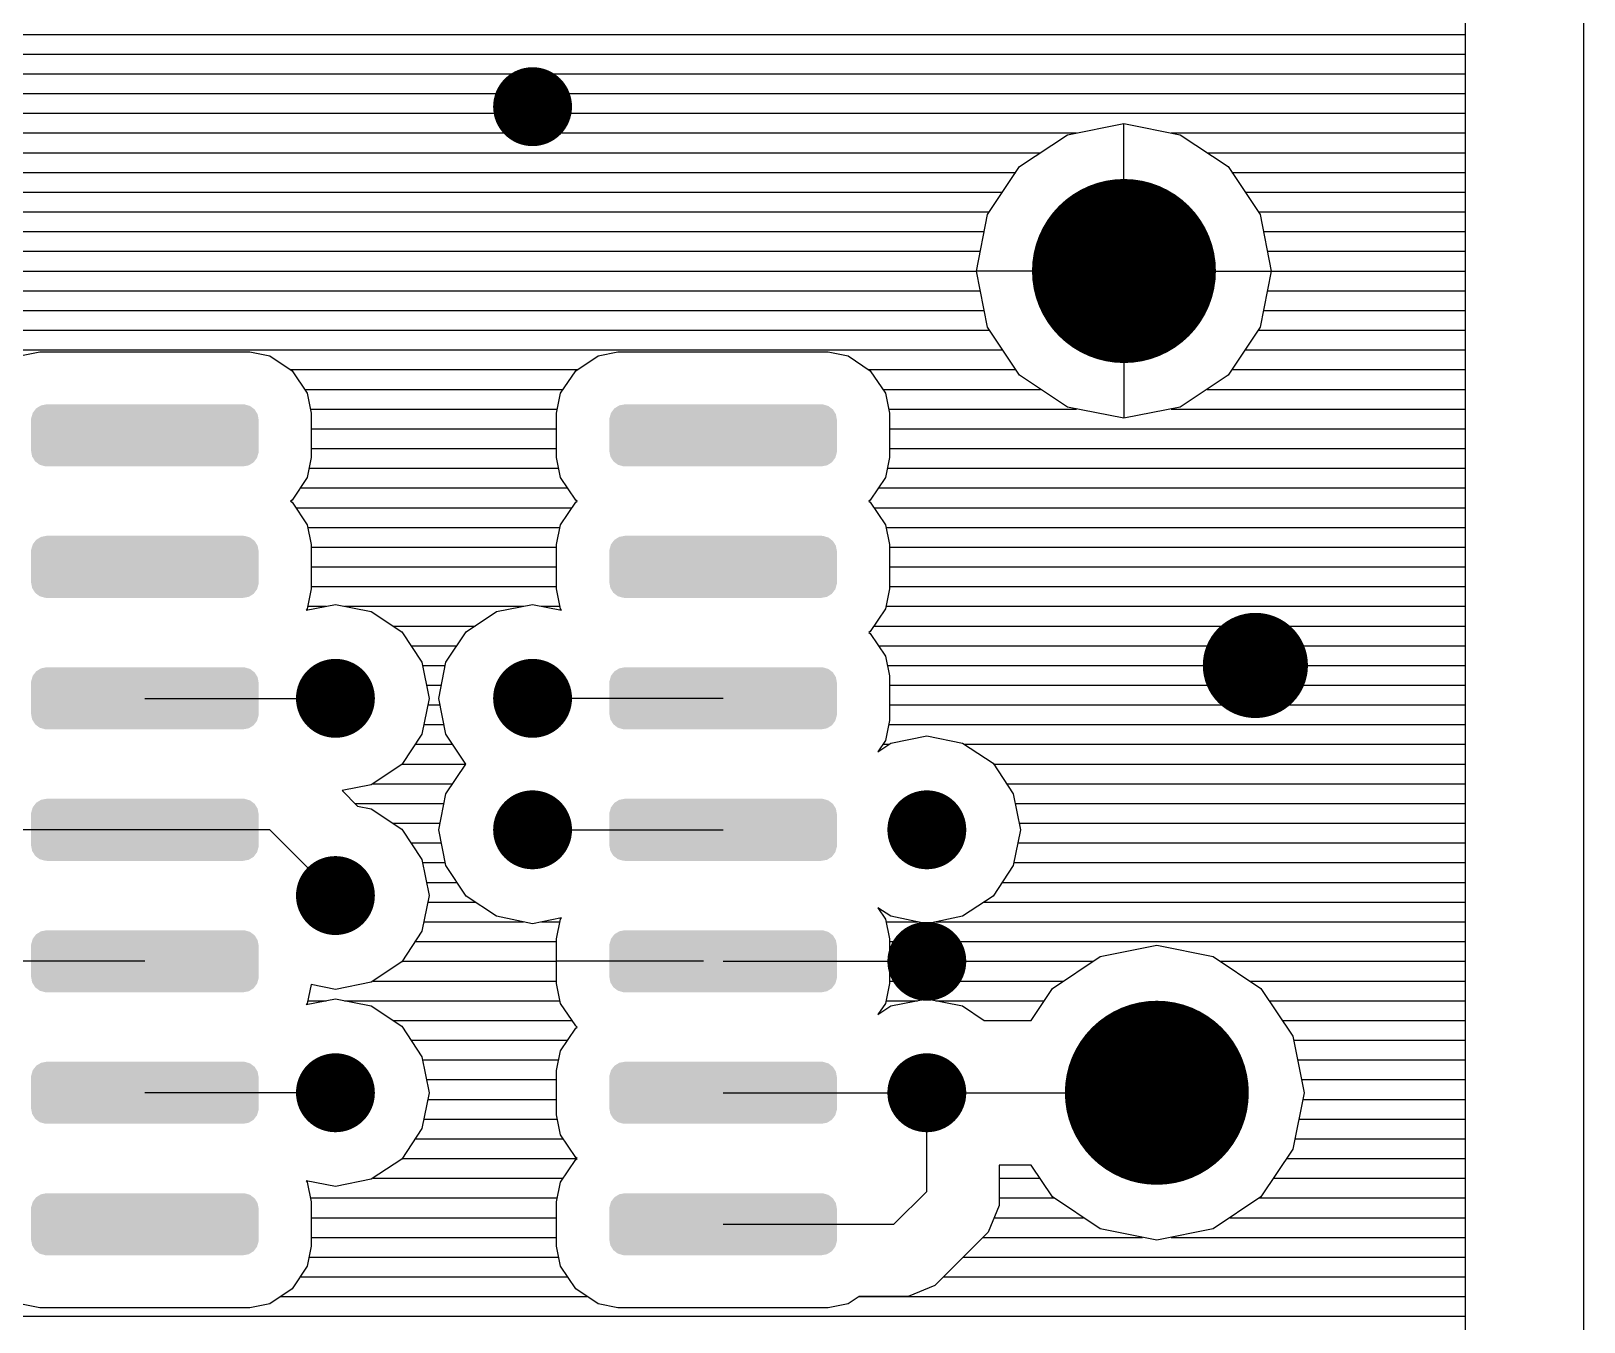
# Model space of a CAD drawing. Extents: x 295 to 953, y 10 to 290.
# Drawn here: x 807.75 to 846.77, y 143.37 to 175.79 of the extents above; entities that cross this region are included whole.
import ezdxf

# ---------------------------------------------------------------- set-up
doc = ezdxf.new("R2010")
doc.units = 0
doc.header["$LTSCALE"] = 5
doc.header["$MEASUREMENT"] = 0
doc.layers.get('0').update_dxf_attribs({"linetype": 'CONTINUOUS', "lineweight": 25})

msp = doc.modelspace()

# ---------------------------------------------------------------- linework, layer by layer
for p, q in [((846.771, 109.501), (846.771, 220.118)), ((843.799, 110.736), (843.799, 218.89)), ((787.797, 175.706), (843.799, 175.706)), ((787.936, 175.211), (843.799, 175.211)), ((788.035, 174.716), (843.799, 174.716)), ((787.936, 174.221), (843.799, 174.221)), ((787.797, 173.725), (843.799, 173.725)), ((833.794, 173.184), (835.214, 173.468)), ((835.214, 170.932), (835.214, 173.468)), ((835.214, 173.468), (836.627, 173.184)), ((787.467, 173.23), (834.025, 173.23)), ((832.592, 172.385), (833.794, 173.184)), ((836.396, 173.23), (843.799, 173.23)), ((836.627, 173.184), (837.829, 172.385)), ((786.873, 172.735), (833.12, 172.735)), ((837.301, 172.735), (843.799, 172.735)), ((750.907, 172.239), (832.5, 172.239)), ((831.786, 171.183), (832.592, 172.385)), ((837.829, 172.385), (838.635, 171.183)), ((837.921, 172.239), (843.799, 172.239)), ((751.402, 171.744), (832.163, 171.744)), ((838.258, 171.744), (843.799, 171.744)), ((751.68, 171.249), (831.833, 171.249)), ((831.509, 169.763), (831.786, 171.183)), ((838.588, 171.249), (843.799, 171.249)), ((838.635, 171.183), (838.912, 169.763)), ((751.805, 170.753), (831.707, 170.753)), ((838.714, 170.753), (843.799, 170.753)), ((751.805, 170.258), (831.608, 170.258)), ((838.813, 170.258), (843.799, 170.258)), ((751.805, 169.763), (831.509, 169.763)), ((834.038, 169.763), (831.509, 169.763)), ((831.786, 168.35), (831.509, 169.763)), ((836.383, 169.763), (838.912, 169.763)), ((838.912, 169.763), (838.635, 168.35)), ((838.912, 169.763), (843.799, 169.763)), ((751.805, 169.268), (831.608, 169.268)), ((838.813, 169.268), (843.799, 169.268)), ((787.87, 168.772), (831.707, 168.772)), ((835.214, 168.594), (835.214, 166.065)), ((838.714, 168.772), (843.799, 168.772)), ((802.273, 168.277), (831.833, 168.277)), ((832.592, 167.148), (831.786, 168.35)), ((838.635, 168.35), (837.829, 167.148)), ((838.588, 168.277), (843.799, 168.277)), ((802.828, 167.782), (832.163, 167.782)), ((838.258, 167.782), (843.799, 167.782)), ((807.47, 167.636), (807.972, 167.735)), ((807.972, 167.735), (813.249, 167.735)), ((813.249, 167.735), (813.751, 167.636)), ((813.751, 167.636), (814.312, 167.26)), ((821.438, 167.26), (821.999, 167.636)), ((821.999, 167.636), (822.501, 167.735)), ((822.501, 167.735), (827.778, 167.735)), ((827.778, 167.735), (828.28, 167.636)), ((828.28, 167.636), (828.841, 167.26)), ((814.272, 167.286), (821.477, 167.286)), ((814.312, 167.26), (814.695, 166.692)), ((821.055, 166.692), (821.438, 167.26)), ((828.801, 167.286), (832.5, 167.286)), ((828.841, 167.26), (829.224, 166.692)), ((833.794, 166.342), (832.592, 167.148)), ((837.829, 167.148), (836.627, 166.342)), ((837.921, 167.286), (843.799, 167.286)), ((814.629, 166.791), (821.121, 166.791)), ((814.695, 166.692), (814.794, 166.197)), ((820.956, 166.197), (821.055, 166.692)), ((829.158, 166.791), (833.12, 166.791)), ((829.224, 166.692), (829.323, 166.197)), ((837.301, 166.791), (843.799, 166.791)), ((814.774, 166.296), (820.976, 166.296)), ((829.303, 166.296), (834.025, 166.296)), ((835.214, 166.065), (833.794, 166.342)), ((836.627, 166.342), (835.214, 166.065)), ((836.396, 166.296), (843.799, 166.296)), ((814.794, 166.197), (814.794, 165.081)), ((820.956, 165.081), (820.956, 166.197)), ((829.323, 166.197), (829.323, 165.081)), ((814.794, 165.8), (820.956, 165.8)), ((829.323, 165.8), (843.799, 165.8)), ((814.794, 165.081), (814.695, 164.579)), ((814.794, 165.305), (820.956, 165.305)), ((821.055, 164.579), (820.956, 165.081)), ((829.323, 165.081), (829.224, 164.579)), ((829.323, 165.305), (843.799, 165.305)), ((814.741, 164.81), (821.009, 164.81)), ((829.27, 164.81), (843.799, 164.81)), ((814.695, 164.579), (814.312, 164.011)), ((814.517, 164.315), (821.233, 164.315)), ((821.438, 164.011), (821.055, 164.579)), ((829.224, 164.579), (828.841, 164.011)), ((829.046, 164.315), (843.799, 164.315)), ((814.312, 164.011), (814.272, 163.984)), ((814.272, 163.984), (814.312, 163.958)), ((814.312, 163.958), (814.695, 163.39)), ((821.055, 163.39), (821.438, 163.958)), ((821.477, 163.984), (821.438, 164.011)), ((821.438, 163.958), (821.477, 163.984)), ((828.841, 164.011), (828.801, 163.984)), ((828.801, 163.984), (828.841, 163.958)), ((828.841, 163.958), (829.224, 163.39)), ((814.405, 163.819), (821.345, 163.819)), ((828.933, 163.819), (843.799, 163.819)), ((814.695, 163.39), (814.794, 162.895)), ((814.708, 163.324), (821.042, 163.324)), ((820.956, 162.895), (821.055, 163.39)), ((829.224, 163.39), (829.323, 162.895)), ((829.237, 163.324), (843.799, 163.324)), ((814.794, 162.895), (814.794, 161.779)), ((814.794, 162.829), (820.956, 162.829)), ((820.956, 161.779), (820.956, 162.895)), ((829.323, 162.895), (829.323, 161.779)), ((829.323, 162.829), (843.799, 162.829)), ((814.794, 162.333), (820.956, 162.333)), ((829.323, 162.333), (843.799, 162.333)), ((814.794, 161.779), (814.695, 161.277)), ((814.794, 161.838), (820.956, 161.838)), ((821.055, 161.277), (820.956, 161.779)), ((829.323, 161.779), (829.224, 161.277)), ((829.323, 161.838), (843.799, 161.838)), ((814.669, 161.244), (815.402, 161.389)), ((814.695, 161.277), (814.669, 161.244)), ((814.708, 161.343), (815.171, 161.343)), ((815.402, 161.389), (816.3, 161.211)), ((815.626, 161.343), (820.124, 161.343)), ((816.3, 161.211), (817.066, 160.702)), ((818.684, 160.702), (819.45, 161.211)), ((819.45, 161.211), (820.355, 161.389)), ((820.355, 161.389), (821.081, 161.244)), ((820.579, 161.343), (821.042, 161.343)), ((821.081, 161.244), (821.055, 161.277)), ((829.224, 161.277), (828.841, 160.709)), ((829.237, 161.343), (843.799, 161.343)), ((816.841, 160.847), (818.909, 160.847)), ((828.933, 160.847), (843.799, 160.847)), ((817.066, 160.702), (817.574, 159.936)), ((818.175, 159.936), (818.684, 160.702)), ((828.841, 160.709), (828.801, 160.682)), ((828.801, 160.682), (828.841, 160.656)), ((828.841, 160.656), (829.224, 160.088)), ((817.297, 160.352), (818.453, 160.352)), ((829.046, 160.352), (843.799, 160.352)), ((829.224, 160.088), (829.323, 159.593)), ((817.574, 159.936), (817.753, 159.031)), ((817.588, 159.857), (818.162, 159.857)), ((817.997, 159.031), (818.175, 159.936)), ((829.27, 159.857), (843.799, 159.857)), ((829.323, 159.593), (829.323, 158.477)), ((817.687, 159.362), (818.063, 159.362)), ((829.323, 159.362), (843.799, 159.362)), ((810.614, 159.031), (815.402, 159.031)), ((817.753, 159.031), (817.574, 158.133)), ((817.72, 158.866), (818.03, 158.866)), ((818.175, 158.133), (817.997, 159.031)), ((825.143, 159.031), (820.355, 159.031)), ((829.323, 158.866), (843.799, 158.866)), ((829.323, 158.477), (829.224, 157.975)), ((817.574, 158.133), (817.066, 157.367)), ((817.621, 158.371), (818.129, 158.371)), ((818.677, 157.38), (818.175, 158.133)), ((829.303, 158.371), (843.799, 158.371)), ((829.356, 157.909), (830.261, 158.087)), ((830.261, 158.087), (831.159, 157.909)), ((817.409, 157.876), (818.341, 157.876)), ((829.224, 157.975), (829.032, 157.691)), ((829.032, 157.691), (829.356, 157.909)), ((829.158, 157.876), (829.31, 157.876)), ((831.159, 157.909), (831.925, 157.4)), ((831.205, 157.876), (843.799, 157.876)), ((817.066, 157.367), (816.3, 156.859)), ((817.073, 157.38), (818.677, 157.38)), ((818.175, 156.634), (818.677, 157.38)), ((831.925, 157.4), (832.433, 156.634)), ((831.932, 157.38), (843.799, 157.38)), ((816.3, 156.859), (815.567, 156.713)), ((816.346, 156.885), (818.341, 156.885)), ((832.268, 156.885), (843.799, 156.885)), ((815.567, 156.713), (815.957, 156.324)), ((817.997, 155.729), (818.175, 156.634)), ((832.433, 156.634), (832.612, 155.729)), ((815.89, 156.39), (818.129, 156.39)), ((815.957, 156.324), (816.3, 156.258)), ((816.3, 156.258), (817.066, 155.749)), ((832.48, 156.39), (843.799, 156.39)), ((810.614, 155.729), (805.496, 155.729)), ((813.751, 155.729), (810.614, 155.729)), ((815.402, 154.078), (813.751, 155.729)), ((816.841, 155.894), (818.03, 155.894)), ((817.066, 155.749), (817.574, 154.983)), ((818.175, 154.831), (817.997, 155.729)), ((820.355, 155.729), (825.143, 155.729)), ((832.612, 155.729), (832.433, 154.831)), ((832.579, 155.894), (843.799, 155.894)), ((817.297, 155.399), (818.063, 155.399)), ((832.546, 155.399), (843.799, 155.399)), ((817.574, 154.983), (817.753, 154.078)), ((817.588, 154.904), (818.162, 154.904)), ((832.447, 154.904), (843.799, 154.904)), ((818.684, 154.065), (818.175, 154.831)), ((832.433, 154.831), (831.925, 154.065)), ((817.687, 154.409), (818.453, 154.409)), ((832.156, 154.409), (843.799, 154.409)), ((817.753, 154.078), (817.574, 153.18)), ((817.72, 153.913), (818.909, 153.913)), ((819.45, 153.557), (818.684, 154.065)), ((829.356, 153.557), (829.032, 153.768)), ((829.032, 153.768), (829.224, 153.484)), ((831.925, 154.065), (831.159, 153.557)), ((831.7, 153.913), (843.799, 153.913)), ((817.621, 153.418), (820.124, 153.418)), ((820.355, 153.372), (819.45, 153.557)), ((821.081, 153.517), (820.355, 153.372)), ((820.579, 153.418), (821.042, 153.418)), ((820.956, 152.989), (821.055, 153.484)), ((821.055, 153.484), (821.081, 153.517)), ((829.224, 153.484), (829.323, 152.989)), ((829.237, 153.418), (830.03, 153.418)), ((830.261, 153.372), (829.356, 153.557)), ((831.159, 153.557), (830.261, 153.372)), ((830.485, 153.418), (843.799, 153.418)), ((817.574, 153.18), (817.066, 152.414)), ((820.956, 151.873), (820.956, 152.989)), ((829.323, 152.989), (829.323, 151.873)), ((817.409, 152.923), (820.956, 152.923)), ((829.323, 152.923), (843.799, 152.923)), ((834.619, 152.546), (836.039, 152.83)), ((836.039, 152.83), (837.453, 152.546)), ((810.614, 152.427), (805.496, 152.427)), ((817.066, 152.414), (816.3, 151.906)), ((817.073, 152.427), (820.956, 152.427)), ((824.647, 152.427), (820.956, 152.427)), ((825.143, 152.427), (830.261, 152.427)), ((825.638, 152.427), (829.323, 152.427)), ((829.323, 152.427), (834.441, 152.427)), ((833.417, 151.747), (834.619, 152.546)), ((837.453, 152.546), (838.654, 151.747)), ((837.631, 152.427), (843.799, 152.427)), ((814.788, 151.846), (814.695, 151.371)), ((815.402, 151.721), (814.788, 151.846)), ((816.3, 151.906), (815.402, 151.721)), ((816.346, 151.932), (820.956, 151.932)), ((821.055, 151.371), (820.956, 151.873)), ((829.323, 151.873), (829.224, 151.371)), ((829.323, 151.932), (833.701, 151.932)), ((838.37, 151.932), (843.799, 151.932)), ((814.669, 151.338), (815.402, 151.483)), ((814.708, 151.437), (815.171, 151.437)), ((815.402, 151.483), (816.3, 151.305)), ((815.626, 151.437), (821.042, 151.437)), ((829.237, 151.437), (830.03, 151.437)), ((829.356, 151.305), (830.261, 151.483)), ((830.261, 151.483), (831.159, 151.305)), ((830.485, 151.437), (833.213, 151.437)), ((832.883, 150.941), (833.417, 151.747)), ((838.654, 151.747), (839.46, 150.545)), ((838.859, 151.437), (843.799, 151.437)), ((814.695, 151.371), (814.669, 151.338)), ((816.3, 151.305), (817.066, 150.796)), ((821.438, 150.803), (821.055, 151.371)), ((829.224, 151.371), (829.032, 151.087)), ((829.032, 151.087), (829.356, 151.305)), ((831.159, 151.305), (831.7, 150.941)), ((816.841, 150.941), (821.345, 150.941)), ((817.066, 150.796), (817.574, 150.03)), ((821.055, 150.182), (821.438, 150.75)), ((821.477, 150.776), (821.438, 150.803)), ((821.438, 150.75), (821.477, 150.776)), ((831.7, 150.941), (832.883, 150.941)), ((839.189, 150.941), (843.799, 150.941)), ((817.297, 150.446), (821.233, 150.446)), ((839.46, 150.545), (839.738, 149.125)), ((839.473, 150.446), (843.799, 150.446)), ((817.574, 150.03), (817.753, 149.125)), ((817.588, 149.951), (821.009, 149.951)), ((820.956, 149.687), (821.055, 150.182)), ((839.572, 149.951), (843.799, 149.951)), ((817.687, 149.456), (820.956, 149.456)), ((820.956, 148.571), (820.956, 149.687)), ((839.671, 149.456), (843.799, 149.456)), ((815.402, 149.125), (810.614, 149.125)), ((817.753, 149.125), (817.574, 148.227)), ((825.143, 149.125), (830.261, 149.125)), ((830.261, 149.125), (836.039, 149.125)), ((830.261, 146.649), (830.261, 149.125)), ((839.738, 149.125), (839.46, 147.712)), ((817.72, 148.96), (820.956, 148.96)), ((839.705, 148.96), (843.799, 148.96)), ((817.621, 148.465), (820.976, 148.465)), ((821.055, 148.069), (820.956, 148.571)), ((839.605, 148.465), (843.799, 148.465)), ((817.574, 148.227), (817.066, 147.461)), ((817.409, 147.97), (821.121, 147.97)), ((821.438, 147.501), (821.055, 148.069)), ((839.506, 147.97), (843.799, 147.97)), ((821.477, 147.474), (821.438, 147.501)), ((839.46, 147.712), (838.654, 146.51)), ((817.066, 147.461), (816.3, 146.953)), ((817.073, 147.474), (821.477, 147.474)), ((821.055, 146.88), (821.438, 147.448)), ((821.438, 147.448), (821.477, 147.474)), ((832.883, 147.309), (832.077, 147.309)), ((832.077, 147.309), (832.077, 147.012)), ((833.417, 146.51), (832.883, 147.309)), ((839.302, 147.474), (843.799, 147.474)), ((815.402, 146.768), (814.669, 146.913)), ((814.669, 146.913), (814.695, 146.88)), ((814.695, 146.88), (814.794, 146.385)), ((816.3, 146.953), (815.402, 146.768)), ((816.346, 146.979), (821.121, 146.979)), ((820.956, 146.385), (821.055, 146.88)), ((832.077, 147.012), (832.077, 146.292)), ((832.077, 146.979), (833.101, 146.979)), ((838.971, 146.979), (843.799, 146.979)), ((814.774, 146.484), (820.976, 146.484)), ((814.794, 146.385), (814.794, 145.269)), ((820.956, 145.269), (820.956, 146.385)), ((829.435, 145.823), (830.261, 146.649)), ((832.077, 146.484), (833.451, 146.484)), ((834.619, 145.704), (833.417, 146.51)), ((838.654, 146.51), (837.453, 145.704)), ((838.621, 146.484), (843.799, 146.484)), ((814.794, 145.988), (820.956, 145.988)), ((832.077, 146.292), (831.8, 145.625)), ((831.951, 145.988), (834.19, 145.988)), ((837.882, 145.988), (843.799, 145.988)), ((825.143, 145.823), (829.435, 145.823)), ((831.8, 145.625), (830.459, 144.285)), ((836.039, 145.427), (834.619, 145.704)), ((837.453, 145.704), (836.039, 145.427)), ((814.794, 145.269), (814.695, 144.767)), ((814.794, 145.493), (820.956, 145.493)), ((821.055, 144.767), (820.956, 145.269)), ((831.667, 145.493), (835.676, 145.493)), ((836.396, 145.493), (843.799, 145.493)), ((814.695, 144.767), (814.312, 144.199)), ((814.741, 144.998), (821.009, 144.998)), ((821.438, 144.199), (821.055, 144.767)), ((831.172, 144.998), (843.799, 144.998)), ((814.517, 144.503), (821.233, 144.503)), ((830.677, 144.503), (843.799, 144.503)), ((814.312, 144.199), (813.751, 143.822)), ((814.028, 144.007), (821.722, 144.007)), ((821.999, 143.822), (821.438, 144.199)), ((828.557, 144.007), (828.28, 143.822)), ((828.557, 144.007), (843.799, 144.007)), ((829.792, 144.007), (828.557, 144.007)), ((830.459, 144.285), (829.792, 144.007)), ((807.972, 143.723), (807.47, 143.822)), ((813.249, 143.723), (807.972, 143.723)), ((813.751, 143.822), (813.249, 143.723)), ((822.501, 143.723), (821.999, 143.822)), ((827.778, 143.723), (822.501, 143.723)), ((828.28, 143.822), (827.778, 143.723)), ((787.117, 143.512), (843.799, 143.512))]:
    msp.add_line(p, q)
for points, const_width in [([(819.859, 173.89, 1), (820.85, 173.89, 1)], 0.991), ([(834.058, 169.763, 1), (836.369, 169.763, 1)], 2.311), ([(837.855, 159.857, 1), (839.176, 159.857, 1)], 1.321), ([(814.906, 159.031, 1), (815.897, 159.031, 1)], 0.991), ([(819.859, 159.031, 1), (820.85, 159.031, 1)], 0.991), ([(819.859, 155.729, 1), (820.85, 155.729, 1)], 0.991), ([(829.765, 155.729, 1), (830.756, 155.729, 1)], 0.991), ([(814.906, 154.078, 1), (815.897, 154.078, 1)], 0.991), ([(829.765, 152.427, 1), (830.756, 152.427, 1)], 0.991), ([(834.884, 149.125, 1), (837.195, 149.125, 1)], 2.311), ([(814.906, 149.125, 1), (815.897, 149.125, 1)], 0.991), ([(829.765, 149.125, 1), (830.756, 149.125, 1)], 0.991)]:
    msp.add_lwpolyline(points, format="xyb", close=True, dxfattribs=dict(const_width=const_width))
for points in [[(807.796, 166.2), (807.862, 166.287), (813.426, 166.2), (813.372, 166.287)], [(807.862, 166.287), (807.882, 166.313), (813.372, 166.287), (813.337, 166.313)], [(807.882, 166.313), (807.979, 166.373), (813.337, 166.313), (813.258, 166.373)], [(807.979, 166.373), (808.004, 166.388), (813.258, 166.373), (813.206, 166.388)], [(808.004, 166.388), (808.134, 166.413), (813.206, 166.388), (813.121, 166.413)], [(808.134, 166.413), (808.144, 166.415), (813.121, 166.413), (813.084, 166.415)], [(822.324, 166.2), (822.391, 166.287), (827.955, 166.2), (827.901, 166.287)], [(822.391, 166.287), (822.411, 166.313), (827.901, 166.287), (827.866, 166.313)], [(822.411, 166.313), (822.508, 166.373), (827.866, 166.313), (827.787, 166.373)], [(822.508, 166.373), (822.532, 166.388), (827.787, 166.373), (827.735, 166.388)], [(822.532, 166.388), (822.663, 166.413), (827.735, 166.388), (827.65, 166.413)], [(822.663, 166.413), (822.673, 166.415), (827.65, 166.413), (827.613, 166.415)], [(807.754, 166.025), (807.756, 166.062), (813.473, 166.025), (813.466, 166.062)], [(807.754, 165.246), (807.754, 166.025), (813.473, 165.246), (813.473, 166.025)], [(807.756, 166.062), (807.786, 166.165), (813.466, 166.062), (813.447, 166.165)], [(807.786, 166.165), (807.796, 166.2), (813.447, 166.165), (813.426, 166.2)], [(822.283, 166.025), (822.285, 166.062), (828.002, 166.025), (827.995, 166.062)], [(822.283, 165.246), (822.283, 166.025), (828.002, 165.246), (828.002, 166.025)], [(822.285, 166.062), (822.315, 166.165), (827.995, 166.062), (827.976, 166.165)], [(822.315, 166.165), (822.324, 166.2), (827.976, 166.165), (827.955, 166.2)], [(807.761, 165.208), (807.754, 165.246), (813.472, 165.208), (813.473, 165.246)], [(807.781, 165.105), (807.761, 165.208), (813.442, 165.105), (813.472, 165.208)], [(807.802, 165.071), (807.781, 165.105), (813.432, 165.071), (813.442, 165.105)], [(807.856, 164.984), (807.802, 165.071), (813.366, 164.984), (813.432, 165.071)], [(822.29, 165.208), (822.283, 165.246), (828, 165.208), (828.002, 165.246)], [(822.309, 165.105), (822.29, 165.208), (827.971, 165.105), (828, 165.208)], [(822.33, 165.071), (822.309, 165.105), (827.961, 165.071), (827.971, 165.105)], [(822.384, 164.984), (822.33, 165.071), (827.895, 164.984), (827.961, 165.071)], [(807.89, 164.957), (807.856, 164.984), (813.346, 164.957), (813.366, 164.984)], [(807.969, 164.897), (807.89, 164.957), (813.249, 164.897), (813.346, 164.957)], [(808.022, 164.882), (807.969, 164.897), (813.224, 164.882), (813.249, 164.897)], [(808.107, 164.858), (808.022, 164.882), (813.093, 164.858), (813.224, 164.882)], [(808.144, 164.856), (808.107, 164.858), (813.084, 164.856), (813.093, 164.858)], [(822.419, 164.957), (822.384, 164.984), (827.875, 164.957), (827.895, 164.984)], [(822.498, 164.897), (822.419, 164.957), (827.777, 164.897), (827.875, 164.957)], [(822.551, 164.882), (822.498, 164.897), (827.753, 164.882), (827.777, 164.897)], [(822.636, 164.858), (822.551, 164.882), (827.622, 164.858), (827.753, 164.882)], [(822.673, 164.856), (822.636, 164.858), (827.613, 164.856), (827.622, 164.858)], [(808.004, 163.086), (808.134, 163.111), (813.206, 163.086), (813.121, 163.111)], [(808.134, 163.111), (808.144, 163.113), (813.121, 163.111), (813.084, 163.113)], [(822.532, 163.086), (822.663, 163.111), (827.735, 163.086), (827.65, 163.111)], [(822.663, 163.111), (822.673, 163.113), (827.65, 163.111), (827.613, 163.113)], [(807.754, 162.723), (807.756, 162.76), (813.473, 162.723), (813.466, 162.76)], [(807.754, 161.944), (807.754, 162.723), (813.473, 161.944), (813.473, 162.723)], [(807.756, 162.76), (807.786, 162.863), (813.466, 162.76), (813.447, 162.863)], [(807.786, 162.863), (807.796, 162.898), (813.447, 162.863), (813.426, 162.898)], [(807.796, 162.898), (807.862, 162.985), (813.426, 162.898), (813.372, 162.985)], [(807.862, 162.985), (807.882, 163.011), (813.372, 162.985), (813.337, 163.011)], [(807.882, 163.011), (807.979, 163.071), (813.337, 163.011), (813.258, 163.071)], [(807.979, 163.071), (808.004, 163.086), (813.258, 163.071), (813.206, 163.086)], [(822.283, 162.723), (822.285, 162.76), (828.002, 162.723), (827.995, 162.76)], [(822.283, 161.944), (822.283, 162.723), (828.002, 161.944), (828.002, 162.723)], [(822.285, 162.76), (822.315, 162.863), (827.995, 162.76), (827.976, 162.863)], [(822.315, 162.863), (822.324, 162.898), (827.976, 162.863), (827.955, 162.898)], [(822.324, 162.898), (822.391, 162.985), (827.955, 162.898), (827.901, 162.985)], [(822.391, 162.985), (822.411, 163.011), (827.901, 162.985), (827.866, 163.011)], [(822.411, 163.011), (822.508, 163.071), (827.866, 163.011), (827.787, 163.071)], [(822.508, 163.071), (822.532, 163.086), (827.787, 163.071), (827.735, 163.086)], [(807.761, 161.906), (807.754, 161.944), (813.472, 161.906), (813.473, 161.944)], [(822.29, 161.906), (822.283, 161.944), (828, 161.906), (828.002, 161.944)], [(807.781, 161.803), (807.761, 161.906), (813.442, 161.803), (813.472, 161.906)], [(807.802, 161.769), (807.781, 161.803), (813.432, 161.769), (813.442, 161.803)], [(807.856, 161.682), (807.802, 161.769), (813.366, 161.682), (813.432, 161.769)], [(807.89, 161.655), (807.856, 161.682), (813.346, 161.655), (813.366, 161.682)], [(807.969, 161.595), (807.89, 161.655), (813.249, 161.595), (813.346, 161.655)], [(808.022, 161.58), (807.969, 161.595), (813.224, 161.58), (813.249, 161.595)], [(808.107, 161.556), (808.022, 161.58), (813.093, 161.556), (813.224, 161.58)], [(808.144, 161.554), (808.107, 161.556), (813.084, 161.554), (813.093, 161.556)], [(822.309, 161.803), (822.29, 161.906), (827.971, 161.803), (828, 161.906)], [(822.33, 161.769), (822.309, 161.803), (827.961, 161.769), (827.971, 161.803)], [(822.384, 161.682), (822.33, 161.769), (827.895, 161.682), (827.961, 161.769)], [(822.419, 161.655), (822.384, 161.682), (827.875, 161.655), (827.895, 161.682)], [(822.498, 161.595), (822.419, 161.655), (827.777, 161.595), (827.875, 161.655)], [(822.551, 161.58), (822.498, 161.595), (827.753, 161.58), (827.777, 161.595)], [(822.636, 161.556), (822.551, 161.58), (827.622, 161.556), (827.753, 161.58)], [(822.673, 161.554), (822.636, 161.556), (827.613, 161.554), (827.622, 161.556)], [(807.786, 159.561), (807.796, 159.596), (813.447, 159.561), (813.426, 159.596)], [(807.796, 159.596), (807.862, 159.683), (813.426, 159.596), (813.372, 159.683)], [(807.862, 159.683), (807.882, 159.709), (813.372, 159.683), (813.337, 159.709)], [(807.882, 159.709), (807.979, 159.769), (813.337, 159.709), (813.258, 159.769)], [(807.979, 159.769), (808.004, 159.784), (813.258, 159.769), (813.206, 159.784)], [(808.004, 159.784), (808.134, 159.809), (813.206, 159.784), (813.121, 159.809)], [(808.134, 159.809), (808.144, 159.811), (813.121, 159.809), (813.084, 159.811)], [(822.315, 159.561), (822.324, 159.596), (827.976, 159.561), (827.955, 159.596)], [(822.324, 159.596), (822.391, 159.683), (827.955, 159.596), (827.901, 159.683)], [(822.391, 159.683), (822.411, 159.709), (827.901, 159.683), (827.866, 159.709)], [(822.411, 159.709), (822.508, 159.769), (827.866, 159.709), (827.787, 159.769)], [(822.508, 159.769), (822.532, 159.784), (827.787, 159.769), (827.735, 159.784)], [(822.532, 159.784), (822.663, 159.809), (827.735, 159.784), (827.65, 159.809)], [(822.663, 159.809), (822.673, 159.811), (827.65, 159.809), (827.613, 159.811)], [(807.754, 159.421), (807.756, 159.458), (813.473, 159.421), (813.466, 159.458)], [(807.754, 158.642), (807.754, 159.421), (813.473, 158.642), (813.473, 159.421)], [(807.756, 159.458), (807.786, 159.561), (813.466, 159.458), (813.447, 159.561)], [(822.283, 159.421), (822.285, 159.458), (828.002, 159.421), (827.995, 159.458)], [(822.283, 158.642), (822.283, 159.421), (828.002, 158.642), (828.002, 159.421)], [(822.285, 159.458), (822.315, 159.561), (827.995, 159.458), (827.976, 159.561)], [(807.761, 158.604), (807.754, 158.642), (813.472, 158.604), (813.473, 158.642)], [(807.781, 158.501), (807.761, 158.604), (813.442, 158.501), (813.472, 158.604)], [(807.802, 158.467), (807.781, 158.501), (813.432, 158.467), (813.442, 158.501)], [(807.856, 158.38), (807.802, 158.467), (813.366, 158.38), (813.432, 158.467)], [(822.29, 158.604), (822.283, 158.642), (828, 158.604), (828.002, 158.642)], [(822.309, 158.501), (822.29, 158.604), (827.971, 158.501), (828, 158.604)], [(822.33, 158.467), (822.309, 158.501), (827.961, 158.467), (827.971, 158.501)], [(822.384, 158.38), (822.33, 158.467), (827.895, 158.38), (827.961, 158.467)], [(807.89, 158.353), (807.856, 158.38), (813.346, 158.353), (813.366, 158.38)], [(807.969, 158.293), (807.89, 158.353), (813.249, 158.293), (813.346, 158.353)], [(808.022, 158.278), (807.969, 158.293), (813.224, 158.278), (813.249, 158.293)], [(808.107, 158.254), (808.022, 158.278), (813.093, 158.254), (813.224, 158.278)], [(808.144, 158.252), (808.107, 158.254), (813.084, 158.252), (813.093, 158.254)], [(822.419, 158.353), (822.384, 158.38), (827.875, 158.353), (827.895, 158.38)], [(822.498, 158.293), (822.419, 158.353), (827.777, 158.293), (827.875, 158.353)], [(822.551, 158.278), (822.498, 158.293), (827.753, 158.278), (827.777, 158.293)], [(822.636, 158.254), (822.551, 158.278), (827.622, 158.254), (827.753, 158.278)], [(822.673, 158.252), (822.636, 158.254), (827.613, 158.252), (827.622, 158.254)], [(807.882, 156.407), (807.979, 156.467), (813.337, 156.407), (813.258, 156.467)], [(807.979, 156.467), (808.004, 156.482), (813.258, 156.467), (813.206, 156.482)], [(808.004, 156.482), (808.134, 156.507), (813.206, 156.482), (813.121, 156.507)], [(808.134, 156.507), (808.144, 156.509), (813.121, 156.507), (813.084, 156.509)], [(822.411, 156.407), (822.508, 156.467), (827.866, 156.407), (827.787, 156.467)], [(822.508, 156.467), (822.532, 156.482), (827.787, 156.467), (827.735, 156.482)], [(822.532, 156.482), (822.663, 156.507), (827.735, 156.482), (827.65, 156.507)], [(822.663, 156.507), (822.673, 156.509), (827.65, 156.507), (827.613, 156.509)], [(807.754, 156.119), (807.756, 156.156), (813.473, 156.119), (813.466, 156.156)], [(807.754, 155.34), (807.754, 156.119), (813.473, 155.34), (813.473, 156.119)], [(807.756, 156.156), (807.786, 156.259), (813.466, 156.156), (813.447, 156.259)], [(807.786, 156.259), (807.796, 156.294), (813.447, 156.259), (813.426, 156.294)], [(807.796, 156.294), (807.862, 156.381), (813.426, 156.294), (813.372, 156.381)], [(807.862, 156.381), (807.882, 156.407), (813.372, 156.381), (813.337, 156.407)], [(822.283, 156.119), (822.285, 156.156), (828.002, 156.119), (827.995, 156.156)], [(822.283, 155.34), (822.283, 156.119), (828.002, 155.34), (828.002, 156.119)], [(822.285, 156.156), (822.315, 156.259), (827.995, 156.156), (827.976, 156.259)], [(822.315, 156.259), (822.324, 156.294), (827.976, 156.259), (827.955, 156.294)], [(822.324, 156.294), (822.391, 156.381), (827.955, 156.294), (827.901, 156.381)], [(822.391, 156.381), (822.411, 156.407), (827.901, 156.381), (827.866, 156.407)], [(807.761, 155.302), (807.754, 155.34), (813.472, 155.302), (813.473, 155.34)], [(807.781, 155.199), (807.761, 155.302), (813.442, 155.199), (813.472, 155.302)], [(822.29, 155.302), (822.283, 155.34), (828, 155.302), (828.002, 155.34)], [(822.309, 155.199), (822.29, 155.302), (827.971, 155.199), (828, 155.302)], [(807.802, 155.165), (807.781, 155.199), (813.432, 155.165), (813.442, 155.199)], [(807.856, 155.078), (807.802, 155.165), (813.366, 155.078), (813.432, 155.165)], [(807.89, 155.051), (807.856, 155.078), (813.346, 155.051), (813.366, 155.078)], [(807.969, 154.991), (807.89, 155.051), (813.249, 154.991), (813.346, 155.051)], [(808.022, 154.976), (807.969, 154.991), (813.224, 154.976), (813.249, 154.991)], [(808.107, 154.952), (808.022, 154.976), (813.093, 154.952), (813.224, 154.976)], [(808.144, 154.95), (808.107, 154.952), (813.084, 154.95), (813.093, 154.952)], [(822.33, 155.165), (822.309, 155.199), (827.961, 155.165), (827.971, 155.199)], [(822.384, 155.078), (822.33, 155.165), (827.895, 155.078), (827.961, 155.165)], [(822.419, 155.051), (822.384, 155.078), (827.875, 155.051), (827.895, 155.078)], [(822.498, 154.991), (822.419, 155.051), (827.777, 154.991), (827.875, 155.051)], [(822.551, 154.976), (822.498, 154.991), (827.753, 154.976), (827.777, 154.991)], [(822.636, 154.952), (822.551, 154.976), (827.622, 154.952), (827.753, 154.976)], [(822.673, 154.95), (822.636, 154.952), (827.613, 154.95), (827.622, 154.952)], [(807.756, 152.854), (807.786, 152.957), (813.466, 152.854), (813.447, 152.957)], [(807.786, 152.957), (807.796, 152.992), (813.447, 152.957), (813.426, 152.992)], [(807.796, 152.992), (807.862, 153.079), (813.426, 152.992), (813.372, 153.079)], [(807.862, 153.079), (807.882, 153.105), (813.372, 153.079), (813.337, 153.105)], [(807.882, 153.105), (807.979, 153.165), (813.337, 153.105), (813.258, 153.165)], [(807.979, 153.165), (808.004, 153.18), (813.258, 153.165), (813.206, 153.18)], [(808.004, 153.18), (808.134, 153.205), (813.206, 153.18), (813.121, 153.205)], [(808.134, 153.205), (808.144, 153.207), (813.121, 153.205), (813.084, 153.207)], [(822.285, 152.854), (822.315, 152.957), (827.995, 152.854), (827.976, 152.957)], [(822.315, 152.957), (822.324, 152.992), (827.976, 152.957), (827.955, 152.992)], [(822.324, 152.992), (822.391, 153.079), (827.955, 152.992), (827.901, 153.079)], [(822.391, 153.079), (822.411, 153.105), (827.901, 153.079), (827.866, 153.105)], [(822.411, 153.105), (822.508, 153.165), (827.866, 153.105), (827.787, 153.165)], [(822.508, 153.165), (822.532, 153.18), (827.787, 153.165), (827.735, 153.18)], [(822.532, 153.18), (822.663, 153.205), (827.735, 153.18), (827.65, 153.205)], [(822.663, 153.205), (822.673, 153.207), (827.65, 153.205), (827.613, 153.207)], [(807.754, 152.817), (807.756, 152.854), (813.473, 152.817), (813.466, 152.854)], [(807.754, 152.038), (807.754, 152.817), (813.473, 152.038), (813.473, 152.817)], [(822.283, 152.817), (822.285, 152.854), (828.002, 152.817), (827.995, 152.854)], [(822.283, 152.038), (822.283, 152.817), (828.002, 152.038), (828.002, 152.817)], [(807.761, 152), (807.754, 152.038), (813.472, 152), (813.473, 152.038)], [(807.781, 151.897), (807.761, 152), (813.442, 151.897), (813.472, 152)], [(807.802, 151.863), (807.781, 151.897), (813.432, 151.863), (813.442, 151.897)], [(807.856, 151.776), (807.802, 151.863), (813.366, 151.776), (813.432, 151.863)], [(807.89, 151.749), (807.856, 151.776), (813.346, 151.749), (813.366, 151.776)], [(822.29, 152), (822.283, 152.038), (828, 152), (828.002, 152.038)], [(822.309, 151.897), (822.29, 152), (827.971, 151.897), (828, 152)], [(822.33, 151.863), (822.309, 151.897), (827.961, 151.863), (827.971, 151.897)], [(822.384, 151.776), (822.33, 151.863), (827.895, 151.776), (827.961, 151.863)], [(822.419, 151.749), (822.384, 151.776), (827.875, 151.749), (827.895, 151.776)], [(807.969, 151.689), (807.89, 151.749), (813.249, 151.689), (813.346, 151.749)], [(808.022, 151.674), (807.969, 151.689), (813.224, 151.674), (813.249, 151.689)], [(808.107, 151.65), (808.022, 151.674), (813.093, 151.65), (813.224, 151.674)], [(808.144, 151.648), (808.107, 151.65), (813.084, 151.648), (813.093, 151.65)], [(822.498, 151.689), (822.419, 151.749), (827.777, 151.689), (827.875, 151.749)], [(822.551, 151.674), (822.498, 151.689), (827.753, 151.674), (827.777, 151.689)], [(822.636, 151.65), (822.551, 151.674), (827.622, 151.65), (827.753, 151.674)], [(822.673, 151.648), (822.636, 151.65), (827.613, 151.648), (827.622, 151.65)], [(807.882, 149.803), (807.979, 149.863), (813.337, 149.803), (813.258, 149.863)], [(807.979, 149.863), (808.004, 149.878), (813.258, 149.863), (813.206, 149.878)], [(808.004, 149.878), (808.134, 149.903), (813.206, 149.878), (813.121, 149.903)], [(808.134, 149.903), (808.144, 149.905), (813.121, 149.903), (813.084, 149.905)], [(822.411, 149.803), (822.508, 149.863), (827.866, 149.803), (827.787, 149.863)], [(822.508, 149.863), (822.532, 149.878), (827.787, 149.863), (827.735, 149.878)], [(822.532, 149.878), (822.663, 149.903), (827.735, 149.878), (827.65, 149.903)], [(822.663, 149.903), (822.673, 149.905), (827.65, 149.903), (827.613, 149.905)], [(807.754, 149.515), (807.756, 149.552), (813.473, 149.515), (813.466, 149.552)], [(807.754, 148.736), (807.754, 149.515), (813.473, 148.736), (813.473, 149.515)], [(807.756, 149.552), (807.786, 149.655), (813.466, 149.552), (813.447, 149.655)], [(807.786, 149.655), (807.796, 149.69), (813.447, 149.655), (813.426, 149.69)], [(807.796, 149.69), (807.862, 149.777), (813.426, 149.69), (813.372, 149.777)], [(807.862, 149.777), (807.882, 149.803), (813.372, 149.777), (813.337, 149.803)], [(822.283, 149.515), (822.285, 149.552), (828.002, 149.515), (827.995, 149.552)], [(822.283, 148.736), (822.283, 149.515), (828.002, 148.736), (828.002, 149.515)], [(822.285, 149.552), (822.315, 149.655), (827.995, 149.552), (827.976, 149.655)], [(822.315, 149.655), (822.324, 149.69), (827.976, 149.655), (827.955, 149.69)], [(822.324, 149.69), (822.391, 149.777), (827.955, 149.69), (827.901, 149.777)], [(822.391, 149.777), (822.411, 149.803), (827.901, 149.777), (827.866, 149.803)], [(807.761, 148.698), (807.754, 148.736), (813.472, 148.698), (813.473, 148.736)], [(807.781, 148.595), (807.761, 148.698), (813.442, 148.595), (813.472, 148.698)], [(822.29, 148.698), (822.283, 148.736), (828, 148.698), (828.002, 148.736)], [(822.309, 148.595), (822.29, 148.698), (827.971, 148.595), (828, 148.698)], [(807.802, 148.561), (807.781, 148.595), (813.432, 148.561), (813.442, 148.595)], [(807.856, 148.474), (807.802, 148.561), (813.366, 148.474), (813.432, 148.561)], [(807.89, 148.447), (807.856, 148.474), (813.346, 148.447), (813.366, 148.474)], [(807.969, 148.387), (807.89, 148.447), (813.249, 148.387), (813.346, 148.447)], [(808.022, 148.372), (807.969, 148.387), (813.224, 148.372), (813.249, 148.387)], [(808.107, 148.348), (808.022, 148.372), (813.093, 148.348), (813.224, 148.372)], [(808.144, 148.346), (808.107, 148.348), (813.084, 148.346), (813.093, 148.348)], [(822.33, 148.561), (822.309, 148.595), (827.961, 148.561), (827.971, 148.595)], [(822.384, 148.474), (822.33, 148.561), (827.895, 148.474), (827.961, 148.561)], [(822.419, 148.447), (822.384, 148.474), (827.875, 148.447), (827.895, 148.474)], [(822.498, 148.387), (822.419, 148.447), (827.777, 148.387), (827.875, 148.447)], [(822.551, 148.372), (822.498, 148.387), (827.753, 148.372), (827.777, 148.387)], [(822.636, 148.348), (822.551, 148.372), (827.622, 148.348), (827.753, 148.372)], [(822.673, 148.346), (822.636, 148.348), (827.613, 148.346), (827.622, 148.348)], [(807.756, 146.25), (807.786, 146.353), (813.466, 146.25), (813.447, 146.353)], [(807.786, 146.353), (807.796, 146.388), (813.447, 146.353), (813.426, 146.388)], [(807.796, 146.388), (807.862, 146.475), (813.426, 146.388), (813.372, 146.475)], [(807.862, 146.475), (807.882, 146.501), (813.372, 146.475), (813.337, 146.501)], [(807.882, 146.501), (807.979, 146.561), (813.337, 146.501), (813.258, 146.561)], [(807.979, 146.561), (808.004, 146.576), (813.258, 146.561), (813.206, 146.576)], [(808.004, 146.576), (808.134, 146.601), (813.206, 146.576), (813.121, 146.601)], [(808.134, 146.601), (808.144, 146.603), (813.121, 146.601), (813.084, 146.603)], [(822.285, 146.25), (822.315, 146.353), (827.995, 146.25), (827.976, 146.353)], [(822.315, 146.353), (822.324, 146.388), (827.976, 146.353), (827.955, 146.388)], [(822.324, 146.388), (822.391, 146.475), (827.955, 146.388), (827.901, 146.475)], [(822.391, 146.475), (822.411, 146.501), (827.901, 146.475), (827.866, 146.501)], [(822.411, 146.501), (822.508, 146.561), (827.866, 146.501), (827.787, 146.561)], [(822.508, 146.561), (822.532, 146.576), (827.787, 146.561), (827.735, 146.576)], [(822.532, 146.576), (822.663, 146.601), (827.735, 146.576), (827.65, 146.601)], [(822.663, 146.601), (822.673, 146.603), (827.65, 146.601), (827.613, 146.603)], [(807.754, 146.213), (807.756, 146.25), (813.473, 146.213), (813.466, 146.25)], [(807.754, 145.434), (807.754, 146.213), (813.473, 145.434), (813.473, 146.213)], [(822.283, 146.213), (822.285, 146.25), (828.002, 146.213), (827.995, 146.25)], [(822.283, 145.434), (822.283, 146.213), (828.002, 145.434), (828.002, 146.213)], [(807.761, 145.396), (807.754, 145.434), (813.472, 145.396), (813.473, 145.434)], [(807.781, 145.293), (807.761, 145.396), (813.442, 145.293), (813.472, 145.396)], [(807.802, 145.259), (807.781, 145.293), (813.432, 145.259), (813.442, 145.293)], [(807.856, 145.172), (807.802, 145.259), (813.366, 145.172), (813.432, 145.259)], [(807.89, 145.145), (807.856, 145.172), (813.346, 145.145), (813.366, 145.172)], [(807.969, 145.085), (807.89, 145.145), (813.249, 145.085), (813.346, 145.145)], [(822.29, 145.396), (822.283, 145.434), (828, 145.396), (828.002, 145.434)], [(822.309, 145.293), (822.29, 145.396), (827.971, 145.293), (828, 145.396)], [(822.33, 145.259), (822.309, 145.293), (827.961, 145.259), (827.971, 145.293)], [(822.384, 145.172), (822.33, 145.259), (827.895, 145.172), (827.961, 145.259)], [(822.419, 145.145), (822.384, 145.172), (827.875, 145.145), (827.895, 145.172)], [(822.498, 145.085), (822.419, 145.145), (827.777, 145.085), (827.875, 145.145)], [(808.022, 145.07), (807.969, 145.085), (813.224, 145.07), (813.249, 145.085)], [(808.107, 145.046), (808.022, 145.07), (813.093, 145.046), (813.224, 145.07)], [(808.144, 145.044), (808.107, 145.046), (813.084, 145.044), (813.093, 145.046)], [(822.551, 145.07), (822.498, 145.085), (827.753, 145.07), (827.777, 145.085)], [(822.636, 145.046), (822.551, 145.07), (827.622, 145.046), (827.753, 145.07)], [(822.673, 145.044), (822.636, 145.046), (827.613, 145.044), (827.622, 145.046)]]:
    msp.add_solid(points)

doc.saveas('drawing.dxf')
